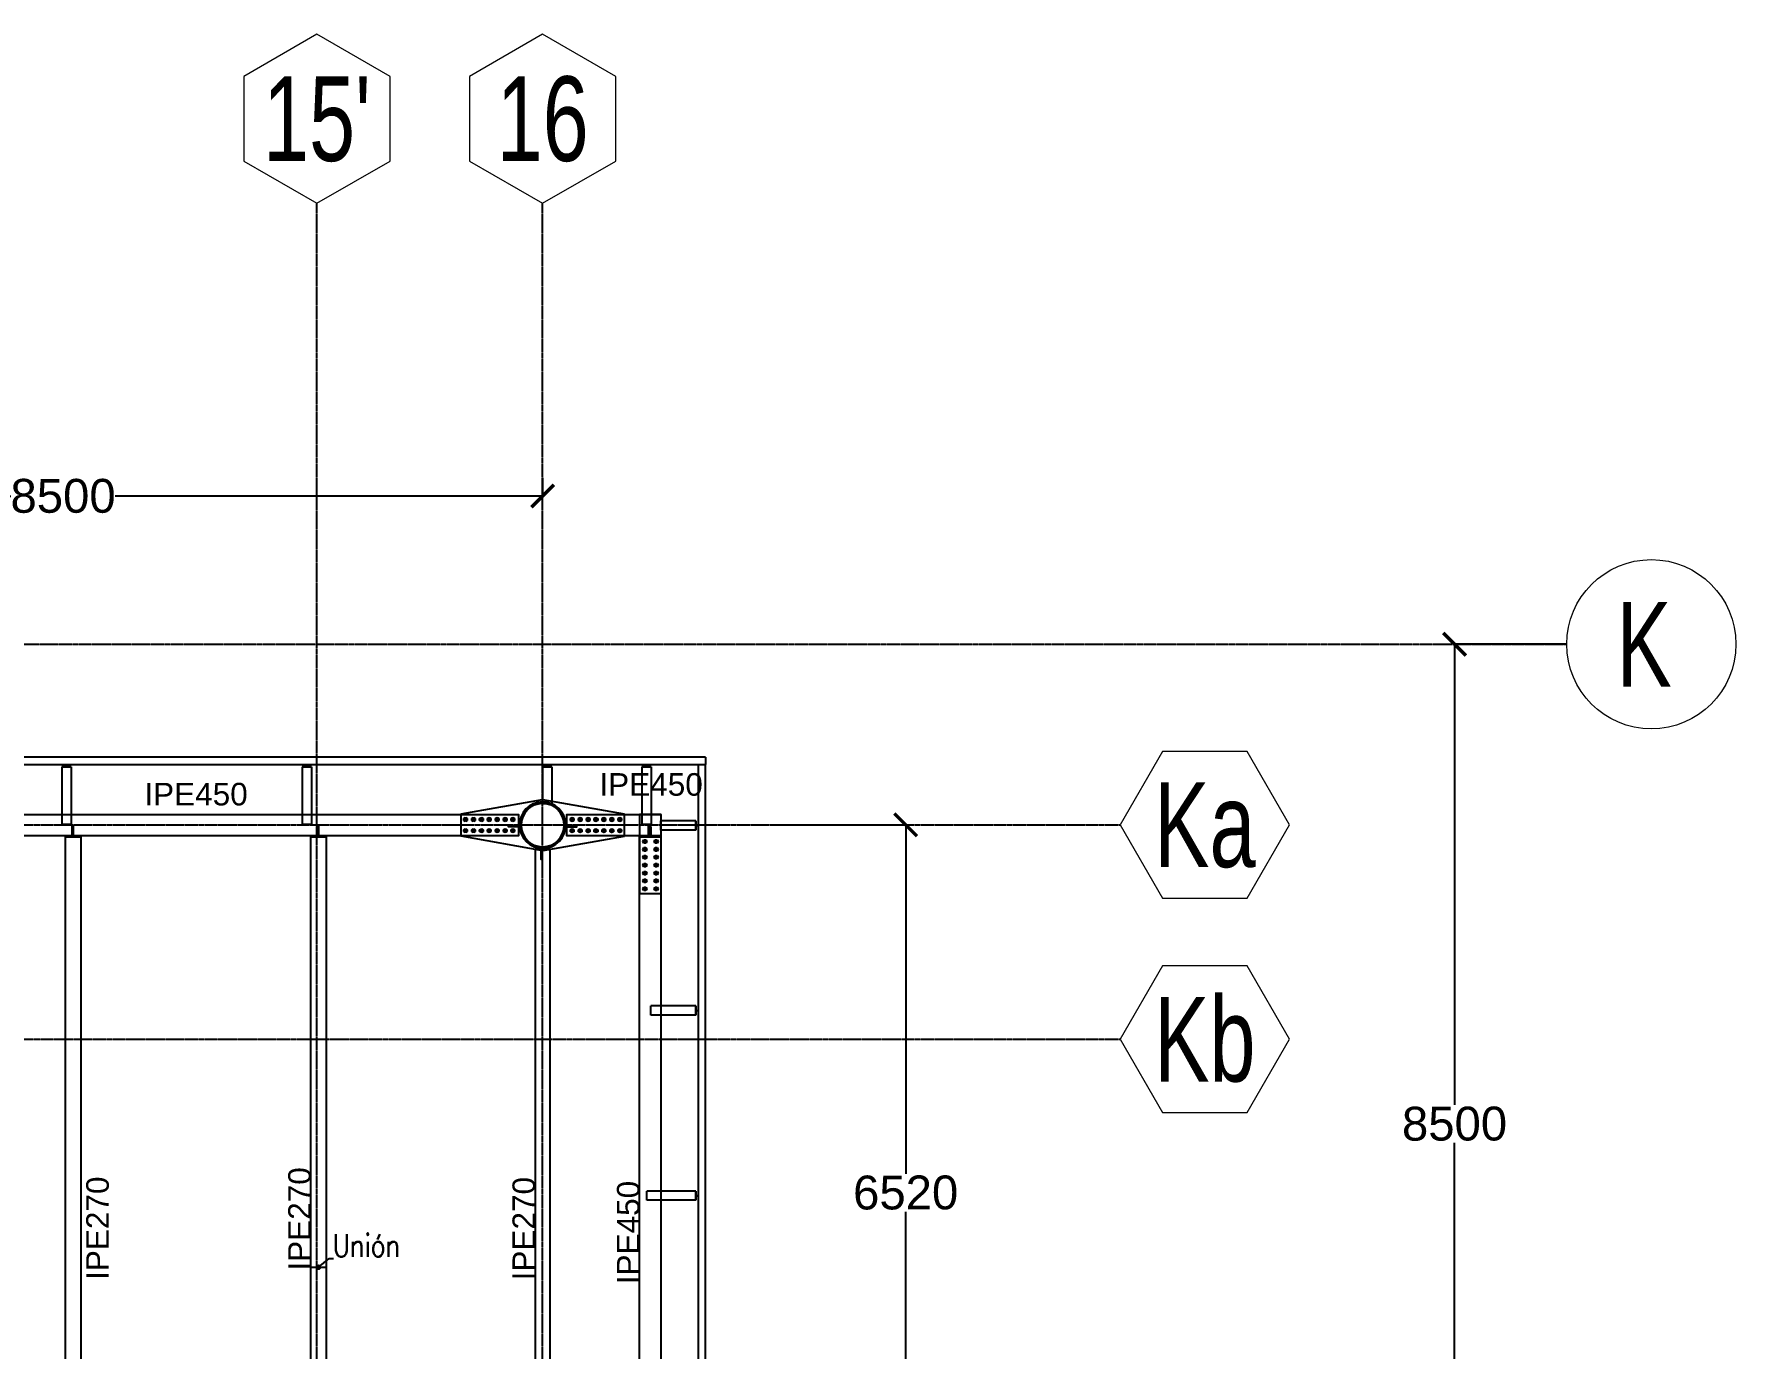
# Model space of a CAD drawing. Header units: millimetres. Extents: x -12345 to 95575, y -11225 to 31862.
# Drawn here: x 80493 to 95575, y 19255 to 30907 of the extents above; entities that cross this region are included whole.
import ezdxf
from ezdxf.enums import TextEntityAlignment as Align

# ---------------------------------------------------------------- set-up
doc = ezdxf.new("R2010")
doc.units = ezdxf.units.MM
doc.header["$LTSCALE"] = 0.95
doc.linetypes.add('DXK_LINE_DOT3', pattern=[5.9187, 2.979, -0.9799, 0.9799, -0.9799])
for name, color, linetype, lineweight in [('0-1', 250, 'Continuous', 5), ('E_COLUMNAS-1', 1, 'Continuous', 25), ('E_TEXTO', 3, 'Continuous', 9), ('E_VIGAS-1', 31, 'Continuous', 25), ('HCB_EJES', 1, 'DXK_LINE_DOT3', 9)]:
    doc.layers.add(name, color=color, linetype=linetype, lineweight=lineweight)
for name, color, linetype in [('COTAS', 8, 'Continuous'), ('HCB-EJES', 1, 'Continuous'), ('HCB-ROTULOS', 2, 'Continuous'), ('HCB_PLATINA', 4, 'Continuous'), ('HCB_VIGAS', 4, 'Continuous'), ('UNIÒN', 6, 'Continuous')]:
    doc.layers.add(name, color=color, linetype=linetype)
doc.styles.add('CNI_COTAS', font='romans.shx', dxfattribs={"width": 0.8})
doc.styles.add('VERDANA', font='arial.ttf')
doc.dimstyles.new('1.125', dxfattribs={"dimscale": 0, "dimtxt": 300, "dimasz": 200, "dimexe": 4, "dimexo": 4, "dimgap": 15, "dimtad": 0, "dimdec": 0, "dimzin": 4, "dimdsep": 46, "dimtxsty": 'VERDANA', "dimblk": 'ARCHTICK', "dimcen": -10, "dimclrd": 256, "dimclrt": 3, "dimadec": 0, "dimazin": 0, "dimtfac": 1, "dimtdec": 0, "dimtmove": 2, "dimatfit": 0, "dimldrblk": 'OBLIQUE', "dimfxl": 0.05, "dimtolj": 1, "dimtzin": 0, "dimarcsym": 0})
doc.dimstyles.new('UNIÒN', dxfattribs={"dimscale": 0, "dimtxt": 200, "dimasz": 60, "dimexe": 4, "dimexo": 4, "dimgap": 15, "dimtad": 1, "dimdec": 0, "dimzin": 4, "dimdsep": 46, "dimtxsty": 'CNI_COTAS', "dimcen": -0.09, "dimclrd": 6, "dimclrt": 3, "dimadec": 0, "dimazin": 0, "dimtfac": 1, "dimtdec": 0, "dimtmove": 2, "dimatfit": 0, "dimfxl": 0.05, "dimtolj": 1, "dimtzin": 0, "dimarcsym": 0})

# ---------------------------------------------------------------- blocks, each defined once
blk = doc.blocks.new('EST_SFM_VIGA-METALICA-SECCION-C - EST_SFM_VIGA-METALICA-UPN160-1505289-_14_00m_N_E_-NIVEL-4 DOC')
at = {"layer": 'E_VIGAS-1'}
for p, q in [((44.822, 0.018), (-44.831, 0.018)), ((44.822, 0.018), (44.822, -0.047)), ((-44.831, -0.047), (44.822, -0.047))]:
    blk.add_line(p, q, dxfattribs=at)
blk = doc.blocks.new('EST_SFM_VIGA-METALICA-SECCION-C - EST_SFM_VIGA-METALICA-UPN160-1510871-_14_00m_N_E_-NIVEL-4 DOC')
at = {"layer": 'E_VIGAS-1'}
for p, q in [((-11.69, -0.047), (-11.69, 0.018)), ((11.677, 0.018), (-11.69, 0.018)), ((11.677, 0.018), (11.677, -0.047)), ((-11.69, -0.047), (11.677, -0.047))]:
    blk.add_line(p, q, dxfattribs=at)
blk = doc.blocks.new('DCTIB_CNI_EST_MOD-1A-FAC_0001_rvt-1-_14_00m_N_E_-NIVEL-4 DOC')
at = {"layer": 'E_VIGAS-1'}
for p, q in [((-1.923, 165.076), (-1.923, 165.077)), ((-1.923, 165.077), (-1.895, 165.077)), ((-1.923, 165.076), (-1.841, 165.076)), ((-1.841, 165.076), (-1.923, 165.076)), ((-1.923, 165.076), (-1.923, 164.564)), ((-1.885, 165.082), (-1.885, 165.096)), ((-1.885, 165.077), (-1.885, 165.082)), ((-1.88, 165.096), (-1.88, 165.082)), ((-1.88, 165.082), (-1.88, 165.077)), ((-1.869, 165.077), (-1.841, 165.077)), ((-1.841, 165.077), (-1.841, 165.076)), ((-1.841, 165.076), (-1.841, 164.564)), ((0.207, 165.076), (0.207, 165.077)), ((0.207, 165.077), (0.235, 165.077)), ((0.207, 165.076), (0.289, 165.076)), ((0.289, 165.076), (0.207, 165.076)), ((0.207, 165.076), (0.207, 164.564)), ((0.245, 165.082), (0.245, 165.096)), ((0.245, 165.077), (0.245, 165.082)), ((0.25, 165.096), (0.25, 165.082)), ((0.25, 165.082), (0.25, 165.077)), ((0.261, 165.077), (0.289, 165.077)), ((0.289, 165.077), (0.289, 165.076)), ((0.289, 165.076), (0.289, 164.564)), ((2.337, 165.076), (2.337, 165.077)), ((2.337, 165.077), (2.365, 165.077)), ((2.337, 165.076), (2.419, 165.076)), ((2.419, 165.076), (2.337, 165.076)), ((2.337, 165.076), (2.337, 164.749)), ((2.375, 165.082), (2.375, 165.096)), ((2.375, 165.077), (2.375, 165.082)), ((2.38, 165.096), (2.38, 165.082)), ((2.38, 165.082), (2.38, 165.077)), ((2.391, 165.077), (2.419, 165.077)), ((2.419, 165.077), (2.419, 165.076)), ((2.419, 165.076), (2.419, 164.749)), ((3.217, 165.076), (3.217, 165.077)), ((3.217, 165.077), (3.245, 165.077)), ((3.217, 165.076), (3.299, 165.076)), ((3.299, 165.076), (3.217, 165.076)), ((3.217, 165.076), (3.217, 164.564)), ((3.255, 165.082), (3.255, 165.096)), ((3.255, 165.077), (3.255, 165.082)), ((3.26, 165.096), (3.26, 165.082)), ((3.26, 165.082), (3.26, 165.077)), ((3.271, 165.077), (3.299, 165.077)), ((3.299, 165.077), (3.299, 165.076)), ((3.299, 165.076), (3.299, 164.564)), ((2.419, 164.749), (2.337, 164.749)), ((-1.841, 164.564), (-1.923, 164.564)), ((0.289, 164.564), (0.207, 164.564)), ((3.299, 164.564), (3.217, 164.564)), ((3.386, 164.515), (3.386, 164.597)), ((3.695, 164.597), (3.386, 164.597)), ((3.695, 164.597), (3.695, 164.515)), ((3.695, 164.515), (3.695, 164.597)), ((3.695, 164.597), (3.695, 164.597)), ((3.695, 164.597), (3.695, 164.569)), ((3.695, 164.559), (3.7, 164.559)), ((3.7, 164.554), (3.695, 164.554)), ((3.7, 164.559), (3.714, 164.559)), ((3.714, 164.554), (3.7, 164.554)), ((3.695, 164.515), (3.386, 164.515)), ((3.695, 164.543), (3.695, 164.515)), ((3.695, 164.515), (3.695, 164.515)), ((3.296, 162.875), (3.296, 162.957)), ((3.695, 162.957), (3.296, 162.957)), ((3.695, 162.957), (3.695, 162.875)), ((3.695, 162.875), (3.695, 162.957)), ((3.695, 162.957), (3.695, 162.957)), ((3.695, 162.957), (3.695, 162.929)), ((3.695, 162.918), (3.7, 162.918)), ((3.7, 162.913), (3.695, 162.913)), ((3.695, 162.903), (3.695, 162.875)), ((3.7, 162.918), (3.714, 162.918)), ((3.714, 162.913), (3.7, 162.913)), ((3.695, 162.875), (3.296, 162.875)), ((3.695, 162.875), (3.695, 162.875)), ((3.26, 161.235), (3.26, 161.317)), ((3.695, 161.317), (3.26, 161.317)), ((3.695, 161.235), (3.26, 161.235)), ((3.695, 161.317), (3.695, 161.235)), ((3.695, 161.235), (3.695, 161.317)), ((3.695, 161.317), (3.695, 161.317)), ((3.695, 161.317), (3.695, 161.289)), ((3.695, 161.278), (3.7, 161.278)), ((3.7, 161.273), (3.695, 161.273)), ((3.695, 161.262), (3.695, 161.235)), ((3.695, 161.235), (3.695, 161.235)), ((3.7, 161.278), (3.714, 161.278)), ((3.714, 161.273), (3.7, 161.273))]:
    blk.add_line(p, q, dxfattribs=at)
for points, knots in [([(-1.895, 165.077), (-1.894, 165.077), (-1.893, 165.077), (-1.89, 165.077), (-1.888, 165.078), (-1.886, 165.078), (-1.885, 165.08), (-1.885, 165.081), (-1.885, 165.082)], [0, 0, 0, 0, 0.142857, 0.285714, 0.428571, 0.571429, 0.785714, 1, 1, 1, 1]), ([(-1.885, 165.082), (-1.885, 165.081), (-1.885, 165.08), (-1.887, 165.078), (-1.888, 165.078), (-1.89, 165.077), (-1.891, 165.077), (-1.892, 165.077), (-1.894, 165.077), (-1.895, 165.077)], [0, 0, 0, 0, 0.285714, 0.428571, 0.571429, 0.678571, 0.732143, 0.785714, 1, 1, 1, 1]), ([(-1.869, 165.077), (-1.87, 165.077), (-1.871, 165.077), (-1.874, 165.077), (-1.876, 165.078), (-1.878, 165.078), (-1.879, 165.08), (-1.88, 165.081), (-1.88, 165.082)], [0, 0, 0, 0, 0.142857, 0.285714, 0.428571, 0.571429, 0.785714, 1, 1, 1, 1]), ([(-1.88, 165.082), (-1.88, 165.081), (-1.879, 165.08), (-1.878, 165.078), (-1.876, 165.078), (-1.875, 165.077), (-1.874, 165.077), (-1.872, 165.077), (-1.87, 165.077), (-1.869, 165.077)], [0, 0, 0, 0, 0.285714, 0.428571, 0.571429, 0.678571, 0.732143, 0.785714, 1, 1, 1, 1]), ([(0.235, 165.077), (0.236, 165.077), (0.237, 165.077), (0.24, 165.077), (0.242, 165.078), (0.244, 165.078), (0.245, 165.08), (0.245, 165.081), (0.245, 165.082)], [0, 0, 0, 0, 0.142857, 0.285714, 0.428571, 0.571429, 0.785714, 1, 1, 1, 1]), ([(0.245, 165.082), (0.245, 165.081), (0.245, 165.08), (0.243, 165.078), (0.242, 165.078), (0.24, 165.077), (0.239, 165.077), (0.238, 165.077), (0.236, 165.077), (0.235, 165.077)], [0, 0, 0, 0, 0.285714, 0.428571, 0.571429, 0.678571, 0.732143, 0.785714, 1, 1, 1, 1]), ([(0.261, 165.077), (0.26, 165.077), (0.259, 165.077), (0.256, 165.077), (0.254, 165.078), (0.252, 165.078), (0.251, 165.08), (0.25, 165.081), (0.25, 165.082)], [0, 0, 0, 0, 0.142857, 0.285714, 0.428571, 0.571429, 0.785714, 1, 1, 1, 1]), ([(0.25, 165.082), (0.25, 165.081), (0.251, 165.08), (0.252, 165.078), (0.254, 165.078), (0.255, 165.077), (0.256, 165.077), (0.258, 165.077), (0.26, 165.077), (0.261, 165.077)], [0, 0, 0, 0, 0.285714, 0.428571, 0.571429, 0.678571, 0.732143, 0.785714, 1, 1, 1, 1]), ([(2.365, 165.077), (2.366, 165.077), (2.367, 165.077), (2.37, 165.077), (2.372, 165.078), (2.374, 165.078), (2.375, 165.08), (2.375, 165.081), (2.375, 165.082)], [0, 0, 0, 0, 0.142857, 0.285714, 0.428571, 0.571429, 0.785714, 1, 1, 1, 1]), ([(2.375, 165.082), (2.375, 165.081), (2.375, 165.08), (2.373, 165.078), (2.372, 165.078), (2.37, 165.077), (2.369, 165.077), (2.368, 165.077), (2.366, 165.077), (2.365, 165.077)], [0, 0, 0, 0, 0.285714, 0.428571, 0.571429, 0.678571, 0.732143, 0.785714, 1, 1, 1, 1]), ([(2.391, 165.077), (2.39, 165.077), (2.389, 165.077), (2.386, 165.077), (2.384, 165.078), (2.382, 165.078), (2.381, 165.08), (2.38, 165.081), (2.38, 165.082)], [0, 0, 0, 0, 0.142857, 0.285714, 0.428571, 0.571429, 0.785714, 1, 1, 1, 1]), ([(2.38, 165.082), (2.38, 165.081), (2.381, 165.08), (2.382, 165.078), (2.384, 165.078), (2.385, 165.077), (2.386, 165.077), (2.388, 165.077), (2.39, 165.077), (2.391, 165.077)], [0, 0, 0, 0, 0.285714, 0.428571, 0.571429, 0.678571, 0.732143, 0.785714, 1, 1, 1, 1]), ([(3.245, 165.077), (3.246, 165.077), (3.247, 165.077), (3.25, 165.077), (3.252, 165.078), (3.254, 165.078), (3.255, 165.08), (3.255, 165.081), (3.255, 165.082)], [0, 0, 0, 0, 0.142857, 0.285714, 0.428571, 0.571429, 0.785714, 1, 1, 1, 1]), ([(3.255, 165.082), (3.255, 165.081), (3.255, 165.08), (3.253, 165.078), (3.252, 165.078), (3.25, 165.077), (3.249, 165.077), (3.248, 165.077), (3.246, 165.077), (3.245, 165.077)], [0, 0, 0, 0, 0.285714, 0.428571, 0.571429, 0.678571, 0.732143, 0.785714, 1, 1, 1, 1]), ([(3.271, 165.077), (3.27, 165.077), (3.269, 165.077), (3.266, 165.077), (3.264, 165.078), (3.262, 165.078), (3.261, 165.08), (3.26, 165.081), (3.26, 165.082)], [0, 0, 0, 0, 0.142857, 0.285714, 0.428571, 0.571429, 0.785714, 1, 1, 1, 1]), ([(3.26, 165.082), (3.26, 165.081), (3.261, 165.08), (3.262, 165.078), (3.264, 165.078), (3.265, 165.077), (3.266, 165.077), (3.268, 165.077), (3.27, 165.077), (3.271, 165.077)], [0, 0, 0, 0, 0.285714, 0.428571, 0.571429, 0.678571, 0.732143, 0.785714, 1, 1, 1, 1]), ([(3.695, 164.569), (3.695, 164.569), (3.695, 164.567), (3.696, 164.564), (3.696, 164.562), (3.697, 164.56), (3.698, 164.559), (3.7, 164.559), (3.7, 164.559)], [0, 0, 0, 0, 0.142857, 0.285714, 0.428571, 0.571429, 0.785714, 1, 1, 1, 1]), ([(3.7, 164.559), (3.699, 164.559), (3.698, 164.559), (3.697, 164.561), (3.696, 164.562), (3.696, 164.564), (3.696, 164.565), (3.695, 164.567), (3.695, 164.568), (3.695, 164.569)], [0, 0, 0, 0, 0.285714, 0.428571, 0.571429, 0.678571, 0.732143, 0.785714, 1, 1, 1, 1]), ([(3.695, 164.543), (3.695, 164.544), (3.695, 164.546), (3.696, 164.548), (3.696, 164.55), (3.697, 164.552), (3.698, 164.553), (3.7, 164.554), (3.7, 164.554)], [0, 0, 0, 0, 0.142857, 0.285714, 0.428571, 0.571429, 0.785714, 1, 1, 1, 1]), ([(3.7, 164.554), (3.699, 164.554), (3.698, 164.553), (3.697, 164.552), (3.696, 164.55), (3.696, 164.549), (3.696, 164.548), (3.695, 164.546), (3.695, 164.544), (3.695, 164.543)], [0, 0, 0, 0, 0.285714, 0.428571, 0.571429, 0.678571, 0.732143, 0.785714, 1, 1, 1, 1]), ([(3.695, 162.929), (3.695, 162.928), (3.695, 162.927), (3.696, 162.924), (3.696, 162.922), (3.697, 162.92), (3.698, 162.919), (3.7, 162.918), (3.7, 162.918)], [0, 0, 0, 0, 0.142857, 0.285714, 0.428571, 0.571429, 0.785714, 1, 1, 1, 1]), ([(3.7, 162.918), (3.699, 162.918), (3.698, 162.919), (3.697, 162.92), (3.696, 162.922), (3.696, 162.923), (3.696, 162.924), (3.695, 162.926), (3.695, 162.928), (3.695, 162.929)], [0, 0, 0, 0, 0.285714, 0.428571, 0.571429, 0.678571, 0.732143, 0.785714, 1, 1, 1, 1]), ([(3.695, 162.903), (3.695, 162.904), (3.695, 162.905), (3.696, 162.908), (3.696, 162.91), (3.697, 162.912), (3.698, 162.913), (3.7, 162.913), (3.7, 162.913)], [0, 0, 0, 0, 0.142857, 0.285714, 0.428571, 0.571429, 0.785714, 1, 1, 1, 1]), ([(3.7, 162.913), (3.699, 162.913), (3.698, 162.913), (3.697, 162.911), (3.696, 162.91), (3.696, 162.908), (3.696, 162.907), (3.695, 162.906), (3.695, 162.904), (3.695, 162.903)], [0, 0, 0, 0, 0.285714, 0.428571, 0.571429, 0.678571, 0.732143, 0.785714, 1, 1, 1, 1]), ([(3.695, 161.289), (3.695, 161.288), (3.695, 161.286), (3.696, 161.284), (3.696, 161.282), (3.697, 161.28), (3.698, 161.278), (3.7, 161.278), (3.7, 161.278)], [0, 0, 0, 0, 0.142857, 0.285714, 0.428571, 0.571429, 0.785714, 1, 1, 1, 1]), ([(3.7, 161.278), (3.699, 161.278), (3.698, 161.279), (3.697, 161.28), (3.696, 161.282), (3.696, 161.283), (3.696, 161.284), (3.695, 161.286), (3.695, 161.288), (3.695, 161.289)], [0, 0, 0, 0, 0.285714, 0.428571, 0.571429, 0.678571, 0.732143, 0.785714, 1, 1, 1, 1]), ([(3.695, 161.262), (3.695, 161.263), (3.695, 161.265), (3.696, 161.267), (3.696, 161.27), (3.697, 161.271), (3.698, 161.273), (3.7, 161.273), (3.7, 161.273)], [0, 0, 0, 0, 0.142857, 0.285714, 0.428571, 0.571429, 0.785714, 1, 1, 1, 1]), ([(3.7, 161.273), (3.699, 161.273), (3.698, 161.273), (3.697, 161.271), (3.696, 161.27), (3.696, 161.268), (3.696, 161.267), (3.695, 161.265), (3.695, 161.264), (3.695, 161.262)], [0, 0, 0, 0, 0.285714, 0.428571, 0.571429, 0.678571, 0.732143, 0.785714, 1, 1, 1, 1])]:
    blk.add_open_spline(points, degree=3, knots=knots, dxfattribs=at)
blk.add_blockref('EST_SFM_VIGA-METALICA-SECCION-C - EST_SFM_VIGA-METALICA-UPN160-1505289-_14_00m_N_E_-NIVEL-4 DOC', (-41.042, 165.143), dxfattribs=at)
at = {"layer": 'E_VIGAS-1', "rotation": 269.9999999999999}
blk.add_blockref('EST_SFM_VIGA-METALICA-SECCION-C - EST_SFM_VIGA-METALICA-UPN160-1510871-_14_00m_N_E_-NIVEL-4 DOC', (3.762, 153.406), dxfattribs=at)
blk = doc.blocks.new('EST_SCM_COLUMNA-METALICA-SECCION-CIRCULAR - EST_SCM_COLUMNA-TUBULAR-CIRCULAR_PTEØ_16__e_12_7mm-V13-_14_00m_N_E_-NIVEL-4 DOC')
at = {"layer": 'E_COLUMNAS-1'}
for radius, start, end in [(0.203, 0.1163, 180), (0.191, 0, 180), (0.203, 180, 359.8837), (0.191, 180, 0)]:
    blk.add_arc((0, 0), radius, start, end, dxfattribs=at)
blk = doc.blocks.new('Bolt-72226993-2866 - 1511')
at = {"color": 253, "linetype": 'Continuous'}
for p, q in [((97025, 30135), (97040, 30144)), ((97025, 30118), (97025, 30135)), ((97040, 30109), (97025, 30118)), ((97025, 30035), (97040, 30044)), ((97025, 30018), (97025, 30035)), ((97040, 30009), (97025, 30018)), ((97040, 30144), (97055, 30135)), ((97055, 30118), (97040, 30109)), ((97040, 30044), (97055, 30035)), ((97055, 30018), (97040, 30009)), ((97055, 30135), (97055, 30118)), ((97055, 30035), (97055, 30018)), ((97095, 30135), (97110, 30144)), ((97095, 30118), (97095, 30135)), ((97110, 30109), (97095, 30118)), ((97095, 30035), (97110, 30044)), ((97095, 30018), (97095, 30035)), ((97110, 30009), (97095, 30018)), ((97110, 30144), (97125, 30135)), ((97125, 30118), (97110, 30109)), ((97110, 30044), (97125, 30035)), ((97125, 30018), (97110, 30009)), ((97125, 30135), (97125, 30118)), ((97125, 30035), (97125, 30018)), ((97165, 30135), (97180, 30144)), ((97165, 30118), (97165, 30135)), ((97180, 30109), (97165, 30118)), ((97165, 30035), (97180, 30044)), ((97165, 30018), (97165, 30035)), ((97180, 30009), (97165, 30018)), ((97180, 30144), (97195, 30135)), ((97195, 30118), (97180, 30109)), ((97180, 30044), (97195, 30035)), ((97195, 30018), (97180, 30009)), ((97195, 30135), (97195, 30118)), ((97195, 30035), (97195, 30018)), ((97235, 30135), (97250, 30144)), ((97235, 30118), (97235, 30135)), ((97250, 30109), (97235, 30118)), ((97235, 30035), (97250, 30044)), ((97235, 30018), (97235, 30035)), ((97250, 30009), (97235, 30018)), ((97250, 30144), (97265, 30135)), ((97265, 30118), (97250, 30109)), ((97250, 30044), (97265, 30035)), ((97265, 30018), (97250, 30009)), ((97265, 30135), (97265, 30118)), ((97265, 30035), (97265, 30018)), ((97305, 30135), (97320, 30144)), ((97305, 30118), (97305, 30135)), ((97320, 30109), (97305, 30118)), ((97305, 30035), (97320, 30044)), ((97305, 30018), (97305, 30035)), ((97320, 30009), (97305, 30018)), ((97320, 30144), (97335, 30135)), ((97335, 30118), (97320, 30109)), ((97320, 30044), (97335, 30035)), ((97335, 30018), (97320, 30009)), ((97335, 30135), (97335, 30118)), ((97335, 30035), (97335, 30018)), ((97375, 30135), (97390, 30144)), ((97375, 30118), (97375, 30135)), ((97390, 30109), (97375, 30118)), ((97375, 30035), (97390, 30044)), ((97375, 30018), (97375, 30035)), ((97390, 30009), (97375, 30018)), ((97390, 30144), (97405, 30135)), ((97405, 30118), (97390, 30109)), ((97390, 30044), (97405, 30035)), ((97405, 30018), (97390, 30009)), ((97405, 30135), (97405, 30118)), ((97405, 30035), (97405, 30018)), ((97445, 30135), (97460, 30144)), ((97445, 30118), (97445, 30135)), ((97460, 30109), (97445, 30118)), ((97445, 30035), (97460, 30044)), ((97445, 30018), (97445, 30035)), ((97460, 30009), (97445, 30018)), ((97460, 30144), (97475, 30135)), ((97475, 30118), (97460, 30109)), ((97460, 30044), (97475, 30035)), ((97475, 30018), (97460, 30009)), ((97475, 30135), (97475, 30118)), ((97475, 30035), (97475, 30018))]:
    blk.add_line(p, q, dxfattribs=at)
for centre, radius, start, end in [((97040, 30127), 11.5, 18.0268, 198.0268), ((97040, 30127), 11.5, 198.0268, 18.0268), ((97040, 30027), 11.5, 18.0268, 198.0268), ((97040, 30027), 11.5, 198.0268, 18.0268), ((97040, 30127), 10, 90.0268, 270.0268), ((97040, 30027), 10, 90.0268, 270.0268), ((97040, 30127), 10, 270.0268, 90.0268), ((97040, 30027), 10, 270.0268, 90.0268), ((97110, 30127), 11.5, 18.0268, 198.0268), ((97110, 30127), 11.5, 198.0268, 18.0268), ((97110, 30027), 11.5, 18.0268, 198.0268), ((97110, 30027), 11.5, 198.0268, 18.0268), ((97110, 30127), 10, 90.0268, 270.0268), ((97110, 30027), 10, 90.0268, 270.0268), ((97110, 30127), 10, 270.0268, 90.0268), ((97110, 30027), 10, 270.0268, 90.0268), ((97180, 30127), 11.5, 18.0268, 198.0268), ((97180, 30127), 11.5, 198.0268, 18.0268), ((97180, 30027), 11.5, 18.0268, 198.0268), ((97180, 30027), 11.5, 198.0268, 18.0268), ((97180, 30127), 10, 90.0268, 270.0268), ((97180, 30027), 10, 90.0268, 270.0268), ((97180, 30127), 10, 270.0268, 90.0268), ((97180, 30027), 10, 270.0268, 90.0268), ((97250, 30127), 11.5, 18.0268, 198.0268), ((97250, 30127), 11.5, 198.0268, 18.0268), ((97250, 30027), 11.5, 18.0268, 198.0268), ((97250, 30027), 11.5, 198.0268, 18.0268), ((97250, 30127), 10, 90.0268, 270.0268), ((97250, 30027), 10, 90.0268, 270.0268), ((97250, 30127), 10, 270.0268, 90.0268), ((97250, 30027), 10, 270.0268, 90.0268), ((97320, 30127), 11.5, 18.0268, 198.0268), ((97320, 30127), 11.5, 198.0268, 18.0268), ((97320, 30027), 11.5, 18.0268, 198.0268), ((97320, 30027), 11.5, 198.0268, 18.0268), ((97320, 30127), 10, 90.0268, 270.0268), ((97320, 30027), 10, 90.0268, 270.0268), ((97320, 30127), 10, 270.0268, 90.0268), ((97320, 30027), 10, 270.0268, 90.0268), ((97390, 30127), 11.5, 18.0268, 198.0268), ((97390, 30127), 11.5, 198.0268, 18.0268), ((97390, 30027), 11.5, 18.0268, 198.0268), ((97390, 30027), 11.5, 198.0268, 18.0268), ((97390, 30127), 10, 90.0268, 270.0268), ((97390, 30027), 10, 90.0268, 270.0268), ((97390, 30127), 10, 270.0268, 90.0268), ((97390, 30027), 10, 270.0268, 90.0268), ((97460, 30127), 11.5, 18.0268, 198.0268), ((97460, 30127), 11.5, 198.0268, 18.0268), ((97460, 30027), 11.5, 18.0268, 198.0268), ((97460, 30027), 11.5, 198.0268, 18.0268), ((97460, 30127), 10, 90.0268, 270.0268), ((97460, 30027), 10, 90.0268, 270.0268), ((97460, 30127), 10, 270.0268, 90.0268), ((97460, 30027), 10, 270.0268, 90.0268)]:
    blk.add_arc(centre, radius, start, end, dxfattribs=at)
blk = doc.blocks.new('Part-72226993-2862 - 1511')
at = {"color": 253, "linetype": 'Continuous'}
for p, q in [((97000, 30177), (97723, 30304)), ((97000, 29977), (97000, 30177)), ((97723, 30304), (98446, 30176)), ((98446, 30176), (98446, 29976)), ((97724, 29848), (97000, 29977)), ((98446, 29976), (97724, 29848))]:
    blk.add_line(p, q, dxfattribs=at)
for start, end in [(80, 260), (260, 80)]:
    blk.add_arc((97723, 30076), 206, start, end, dxfattribs=at)
blk = doc.blocks.new('Bolt-72226993-2867 - 1511')
at = {"color": 253, "linetype": 'Continuous'}
for p, q in [((97971, 30135), (97986, 30143)), ((97971, 30117), (97971, 30135)), ((97986, 30109), (97971, 30117)), ((97971, 30035), (97986, 30043)), ((97971, 30017), (97971, 30035)), ((97986, 30009), (97971, 30017)), ((97986, 30143), (98001, 30135)), ((98001, 30117), (97986, 30109)), ((97986, 30043), (98001, 30035)), ((98001, 30017), (97986, 30009)), ((98001, 30135), (98001, 30117)), ((98001, 30035), (98001, 30017)), ((98041, 30135), (98056, 30143)), ((98041, 30117), (98041, 30135)), ((98056, 30109), (98041, 30117)), ((98041, 30035), (98056, 30043)), ((98041, 30017), (98041, 30035)), ((98056, 30009), (98041, 30017)), ((98056, 30143), (98071, 30135)), ((98071, 30117), (98056, 30109)), ((98056, 30043), (98071, 30035)), ((98071, 30017), (98056, 30009)), ((98071, 30135), (98071, 30117)), ((98071, 30035), (98071, 30017)), ((98111, 30135), (98126, 30143)), ((98111, 30117), (98111, 30135)), ((98126, 30109), (98111, 30117)), ((98111, 30035), (98126, 30043)), ((98111, 30017), (98111, 30035)), ((98126, 30009), (98111, 30017)), ((98126, 30143), (98141, 30135)), ((98141, 30117), (98126, 30109)), ((98126, 30043), (98141, 30035)), ((98141, 30017), (98126, 30009)), ((98141, 30135), (98141, 30117)), ((98141, 30035), (98141, 30017)), ((98181, 30135), (98196, 30143)), ((98181, 30117), (98181, 30135)), ((98196, 30109), (98181, 30117)), ((98181, 30035), (98196, 30043)), ((98181, 30017), (98181, 30035)), ((98196, 30009), (98181, 30017)), ((98196, 30143), (98211, 30135)), ((98211, 30117), (98196, 30109)), ((98196, 30043), (98211, 30035)), ((98211, 30017), (98196, 30009)), ((98211, 30135), (98211, 30117)), ((98211, 30035), (98211, 30017)), ((98251, 30135), (98266, 30143)), ((98251, 30117), (98251, 30135)), ((98266, 30109), (98251, 30117)), ((98251, 30035), (98266, 30043)), ((98251, 30017), (98251, 30035)), ((98266, 30009), (98251, 30017)), ((98266, 30143), (98281, 30135)), ((98281, 30117), (98266, 30109)), ((98266, 30043), (98281, 30035)), ((98281, 30017), (98266, 30009)), ((98281, 30135), (98281, 30117)), ((98281, 30035), (98281, 30017)), ((98321, 30135), (98336, 30143)), ((98321, 30117), (98321, 30135)), ((98336, 30109), (98321, 30117)), ((98321, 30035), (98336, 30043)), ((98321, 30017), (98321, 30035)), ((98336, 30009), (98321, 30017)), ((98336, 30143), (98351, 30135)), ((98351, 30117), (98336, 30109)), ((98336, 30043), (98351, 30035)), ((98351, 30017), (98336, 30009)), ((98351, 30135), (98351, 30117)), ((98351, 30035), (98351, 30017)), ((98391, 30135), (98406, 30143)), ((98391, 30118), (98391, 30135)), ((98406, 30109), (98391, 30118)), ((98391, 30035), (98406, 30043)), ((98391, 30018), (98391, 30035)), ((98406, 30009), (98391, 30018)), ((98406, 30143), (98421, 30135)), ((98421, 30118), (98406, 30109)), ((98406, 30043), (98421, 30035)), ((98421, 30018), (98406, 30009)), ((98421, 30135), (98421, 30118)), ((98421, 30035), (98421, 30018))]:
    blk.add_line(p, q, dxfattribs=at)
for centre, radius, start, end in [((97986, 30126), 11.5, 18.0268, 198.0268), ((97986, 30126), 11.5, 198.0268, 18.0268), ((97986, 30026), 11.5, 18.0268, 198.0268), ((97986, 30026), 11.5, 198.0268, 18.0268), ((97986, 30126), 10, 90.0268, 270.0268), ((97986, 30026), 10, 90.0268, 270.0268), ((97986, 30126), 10, 270.0268, 90.0268), ((97986, 30026), 10, 270.0268, 90.0268), ((98056, 30126), 11.5, 18.0268, 198.0268), ((98056, 30126), 11.5, 198.0268, 18.0268), ((98056, 30026), 11.5, 18.0268, 198.0268), ((98056, 30026), 11.5, 198.0268, 18.0268), ((98056, 30126), 10, 90.0268, 270.0268), ((98056, 30026), 10, 90.0268, 270.0268), ((98056, 30126), 10, 270.0268, 90.0268), ((98056, 30026), 10, 270.0268, 90.0268), ((98126, 30126), 11.5, 18.0268, 198.0268), ((98126, 30126), 11.5, 198.0268, 18.0268), ((98126, 30026), 11.5, 18.0268, 198.0268), ((98126, 30026), 11.5, 198.0268, 18.0268), ((98126, 30126), 10, 90.0268, 270.0268), ((98126, 30026), 10, 90.0268, 270.0268), ((98126, 30126), 10, 270.0268, 90.0268), ((98126, 30026), 10, 270.0268, 90.0268), ((98196, 30126), 11.5, 18.0268, 198.0268), ((98196, 30126), 11.5, 198.0268, 18.0268), ((98196, 30026), 11.5, 18.0268, 198.0268), ((98196, 30026), 11.5, 198.0268, 18.0268), ((98196, 30126), 10, 90.0268, 270.0268), ((98196, 30026), 10, 90.0268, 270.0268), ((98196, 30126), 10, 270.0268, 90.0268), ((98196, 30026), 10, 270.0268, 90.0268), ((98266, 30126), 11.5, 18.0268, 198.0268), ((98266, 30126), 11.5, 198.0268, 18.0268), ((98266, 30026), 11.5, 18.0268, 198.0268), ((98266, 30026), 11.5, 198.0268, 18.0268), ((98266, 30126), 10, 90.0268, 270.0268), ((98266, 30026), 10, 90.0268, 270.0268), ((98266, 30126), 10, 270.0268, 90.0268), ((98266, 30026), 10, 270.0268, 90.0268), ((98336, 30126), 11.5, 18.0268, 198.0268), ((98336, 30126), 11.5, 198.0268, 18.0268), ((98336, 30026), 11.5, 18.0268, 198.0268), ((98336, 30026), 11.5, 198.0268, 18.0268), ((98336, 30126), 10, 90.0268, 270.0268), ((98336, 30026), 10, 90.0268, 270.0268), ((98336, 30126), 10, 270.0268, 90.0268), ((98336, 30026), 10, 270.0268, 90.0268), ((98406, 30126), 11.5, 18.0268, 198.0268), ((98406, 30126), 11.5, 198.0268, 18.0268), ((98406, 30026), 11.5, 18.0268, 198.0268), ((98406, 30026), 11.5, 198.0268, 18.0268), ((98406, 30126), 10, 90.0268, 270.0268), ((98406, 30026), 10, 90.0268, 270.0268), ((98406, 30126), 10, 270.0268, 90.0268), ((98406, 30026), 10, 270.0268, 90.0268)]:
    blk.add_arc(centre, radius, start, end, dxfattribs=at)
blk = doc.blocks.new('Bolt-72226993-2786 - 1511')
at = {"color": 253, "linetype": 'Continuous'}
for p, q in [((98610, 29932), (98618, 29947)), ((98618, 29917), (98610, 29932)), ((98610, 29862), (98618, 29877)), ((98618, 29947), (98636, 29947)), ((98636, 29917), (98618, 29917)), ((98618, 29877), (98636, 29877)), ((98636, 29947), (98644, 29932)), ((98644, 29932), (98636, 29917)), ((98636, 29877), (98644, 29862)), ((98710, 29932), (98718, 29947)), ((98718, 29917), (98710, 29932)), ((98710, 29862), (98718, 29877)), ((98718, 29947), (98736, 29947)), ((98736, 29917), (98718, 29917)), ((98718, 29877), (98736, 29877)), ((98736, 29947), (98744, 29932)), ((98744, 29932), (98736, 29917)), ((98736, 29877), (98744, 29862)), ((98618, 29847), (98610, 29862)), ((98610, 29792), (98618, 29807)), ((98618, 29777), (98610, 29792)), ((98610, 29722), (98618, 29737)), ((98618, 29707), (98610, 29722)), ((98636, 29847), (98618, 29847)), ((98618, 29807), (98636, 29807)), ((98636, 29777), (98618, 29777)), ((98618, 29737), (98636, 29737)), ((98644, 29862), (98636, 29847)), ((98636, 29807), (98644, 29792)), ((98644, 29792), (98636, 29777)), ((98636, 29737), (98644, 29722)), ((98644, 29722), (98636, 29707)), ((98718, 29847), (98710, 29862)), ((98710, 29792), (98718, 29807)), ((98718, 29777), (98710, 29792)), ((98710, 29722), (98718, 29737)), ((98718, 29707), (98710, 29722)), ((98736, 29847), (98718, 29847)), ((98718, 29807), (98736, 29807)), ((98736, 29777), (98718, 29777)), ((98718, 29737), (98736, 29737)), ((98744, 29862), (98736, 29847)), ((98736, 29807), (98744, 29792)), ((98744, 29792), (98736, 29777)), ((98736, 29737), (98744, 29722)), ((98744, 29722), (98736, 29707)), ((98610, 29652), (98618, 29667)), ((98618, 29637), (98610, 29652)), ((98610, 29582), (98618, 29597)), ((98618, 29567), (98610, 29582)), ((98636, 29707), (98618, 29707)), ((98618, 29667), (98636, 29667)), ((98636, 29637), (98618, 29637)), ((98618, 29597), (98636, 29597)), ((98636, 29567), (98618, 29567)), ((98636, 29667), (98644, 29652)), ((98644, 29652), (98636, 29637)), ((98636, 29597), (98644, 29582)), ((98644, 29582), (98636, 29567)), ((98710, 29652), (98718, 29667)), ((98718, 29637), (98710, 29652)), ((98710, 29582), (98718, 29597)), ((98718, 29567), (98710, 29582)), ((98736, 29707), (98718, 29707)), ((98718, 29667), (98736, 29667)), ((98736, 29637), (98718, 29637)), ((98718, 29597), (98736, 29597)), ((98736, 29567), (98718, 29567)), ((98736, 29667), (98744, 29652)), ((98744, 29652), (98736, 29637)), ((98736, 29597), (98744, 29582)), ((98744, 29582), (98736, 29567)), ((98610, 29512), (98618, 29527)), ((98618, 29497), (98610, 29512)), ((98618, 29527), (98636, 29527)), ((98636, 29497), (98618, 29497)), ((98636, 29527), (98644, 29512)), ((98644, 29512), (98636, 29497)), ((98710, 29512), (98718, 29527)), ((98718, 29497), (98710, 29512)), ((98718, 29527), (98736, 29527)), ((98736, 29497), (98718, 29497)), ((98736, 29527), (98744, 29512)), ((98744, 29512), (98736, 29497))]:
    blk.add_line(p, q, dxfattribs=at)
for centre, radius, start, end in [((98627, 29932), 11, 107.9999, 287.9999), ((98627, 29862), 11, 107.9999, 287.9999), ((98627, 29932), 10, 359.9999, 179.9999), ((98627, 29932), 10, 179.9999, 359.9999), ((98627, 29862), 10, 359.9999, 179.9999), ((98627, 29932), 11, 287.9999, 107.9999), ((98627, 29862), 11, 287.9999, 107.9999), ((98727, 29932), 11, 107.9999, 287.9999), ((98727, 29862), 11, 107.9999, 287.9999), ((98727, 29932), 10, 359.9999, 179.9999), ((98727, 29932), 10, 179.9999, 359.9999), ((98727, 29862), 10, 359.9999, 179.9999), ((98727, 29932), 11, 287.9999, 107.9999), ((98727, 29862), 11, 287.9999, 107.9999), ((98627, 29792), 11, 107.9999, 287.9999), ((98627, 29722), 11, 107.9999, 287.9999), ((98627, 29862), 10, 179.9999, 359.9999), ((98627, 29792), 10, 359.9999, 179.9999), ((98627, 29792), 10, 179.9999, 359.9999), ((98627, 29722), 10, 359.9999, 179.9999), ((98627, 29722), 10, 179.9999, 359.9999), ((98627, 29792), 11, 287.9999, 107.9999), ((98627, 29722), 11, 287.9999, 107.9999), ((98727, 29792), 11, 107.9999, 287.9999), ((98727, 29722), 11, 107.9999, 287.9999), ((98727, 29862), 10, 179.9999, 359.9999), ((98727, 29792), 10, 359.9999, 179.9999), ((98727, 29792), 10, 179.9999, 359.9999), ((98727, 29722), 10, 359.9999, 179.9999), ((98727, 29722), 10, 179.9999, 359.9999), ((98727, 29792), 11, 287.9999, 107.9999), ((98727, 29722), 11, 287.9999, 107.9999), ((98627, 29652), 11, 107.9999, 287.9999), ((98627, 29582), 11, 107.9999, 287.9999), ((98627, 29652), 10, 359.9999, 179.9999), ((98627, 29652), 10, 179.9999, 359.9999), ((98627, 29582), 10, 359.9999, 179.9999), ((98627, 29582), 10, 179.9999, 359.9999), ((98627, 29652), 11, 287.9999, 107.9999), ((98627, 29582), 11, 287.9999, 107.9999), ((98727, 29652), 11, 107.9999, 287.9999), ((98727, 29582), 11, 107.9999, 287.9999), ((98727, 29652), 10, 359.9999, 179.9999), ((98727, 29652), 10, 179.9999, 359.9999), ((98727, 29582), 10, 359.9999, 179.9999), ((98727, 29582), 10, 179.9999, 359.9999), ((98727, 29652), 11, 287.9999, 107.9999), ((98727, 29582), 11, 287.9999, 107.9999), ((98627, 29512), 11, 107.9999, 287.9999), ((98627, 29512), 10, 359.9999, 179.9999), ((98627, 29512), 10, 179.9999, 359.9999), ((98627, 29512), 11, 287.9999, 107.9999), ((98727, 29512), 11, 107.9999, 287.9999), ((98727, 29512), 10, 359.9999, 179.9999), ((98727, 29512), 10, 179.9999, 359.9999), ((98727, 29512), 11, 287.9999, 107.9999)]:
    blk.add_arc(centre, radius, start, end, dxfattribs=at)
blk = doc.blocks.new('Part-72226993-3949 - 1511')
at = {"color": 253}
for p, q in [((98770, 30171), (98580, 30171)), ((98580, 30171), (98580, 29981)), ((98771, 29471), (98770, 30171)), ((98580, 29981), (98580, 29471)), ((98580, 29471), (98771, 29471))]:
    blk.add_line(p, q, dxfattribs=at)
blk = doc.blocks.new('_ArchTick')
at = {"color": 0, "linetype": 'ByBlock', "const_width": 0.15}
blk.add_lwpolyline([(-0.5, -0.5), (0.5, 0.5)], dxfattribs=at)
blk = doc.blocks.new('*D185')
at = {"layer": 'COTAS', "color": 0, "lineweight": -2, "transparency": 16777216}
for p, q in [((76500, 26976), (76500, 26809)), ((85000, 26976), (85000, 26809))]:
    blk.add_line(p, q, dxfattribs=at)
at = {"layer": 'COTAS', "lineweight": -2, "transparency": 16777216}
for p, q in [((76500, 26813), (80287, 26813)), ((85000, 26813), (81213, 26813))]:
    blk.add_line(p, q, dxfattribs=at)
at = {"layer": 'Defpoints', "color": 0, "transparency": 16777216}
for p in [(76500, 26980), (85000, 26980), (85000, 26813)]:
    blk.add_point(p, dxfattribs=at)
at = {"layer": 'COTAS', "lineweight": -2, "transparency": 16777216, "xscale": 200, "yscale": 200, "zscale": 200, "rotation": 180}
blk.add_blockref('_ArchTick', (76500, 26813), dxfattribs=at)
at = {"layer": 'COTAS', "lineweight": -2, "transparency": 16777216, "xscale": 200, "yscale": 200, "zscale": 200}
blk.add_blockref('_ArchTick', (85000, 26813), dxfattribs=at)
at = {"layer": 'COTAS', "color": 3, "transparency": 16777216, "insert": (80750, 26813), "char_height": 300, "attachment_point": 5, "style": 'VERDANA'}
blk.add_mtext('\\A1;8500', dxfattribs=at)
blk = doc.blocks.new('_Oblique')
at = {"color": 0, "linetype": 'ByBlock', "lineweight": -2}
blk.add_line((-0.5, -0.5), (0.5, 0.5), dxfattribs=at)
blk = doc.blocks.new('*D189')
at = {"layer": 'COTAS', "color": 0, "lineweight": -2, "transparency": 16777216}
for p, q in [((87060, 23900), (88221, 23900)), ((87163, 17380), (88221, 17380))]:
    blk.add_line(p, q, dxfattribs=at)
at = {"layer": 'COTAS', "lineweight": -2, "transparency": 16777216}
for p, q in [((88217, 23900), (88217, 20808)), ((88217, 17380), (88217, 20472))]:
    blk.add_line(p, q, dxfattribs=at)
at = {"layer": 'Defpoints', "color": 0, "transparency": 16777216}
for p in [(87056, 23900), (88217, 23900), (87159, 17380)]:
    blk.add_point(p, dxfattribs=at)
at = {"layer": 'COTAS', "lineweight": -2, "transparency": 16777216, "xscale": 200, "yscale": 200, "zscale": 200}
for p, rotation in [((88217, 23900), 90), ((88217, 17380), 270)]:
    blk.add_blockref('_ArchTick', p, dxfattribs=dict(at, rotation=rotation))
at = {"layer": 'COTAS', "color": 3, "transparency": 16777216, "insert": (88217, 20640), "char_height": 300, "attachment_point": 5, "rotation": 0.1, "style": 'VERDANA'}
blk.add_mtext('\\A1;6520', dxfattribs=at)
blk = doc.blocks.new('*D212')
at = {"layer": 'COTAS', "color": 0, "lineweight": -2, "transparency": 16777216}
for p, q in [((94071, 25500), (93077, 25500)), ((94071, 17000), (93077, 17000))]:
    blk.add_line(p, q, dxfattribs=at)
at = {"layer": 'COTAS', "lineweight": -2, "transparency": 16777216}
for p, q in [((93081, 25500), (93081, 21418)), ((93081, 17000), (93081, 21082))]:
    blk.add_line(p, q, dxfattribs=at)
at = {"layer": 'Defpoints', "color": 0, "transparency": 16777216}
for p in [(93081, 25500), (94075, 25500), (94075, 17000)]:
    blk.add_point(p, dxfattribs=at)
at = {"layer": 'COTAS', "lineweight": -2, "transparency": 16777216, "xscale": 200, "yscale": 200, "zscale": 200}
for p, rotation in [((93081, 25500), 90), ((93081, 17000), 270)]:
    blk.add_blockref('_ArchTick', p, dxfattribs=dict(at, rotation=rotation))
at = {"layer": 'COTAS', "color": 3, "transparency": 16777216, "insert": (93081, 21250), "char_height": 300, "attachment_point": 5, "rotation": 0.1, "style": 'VERDANA'}
blk.add_mtext('\\A1;8500', dxfattribs=at)

msp = doc.modelspace()

# ---------------------------------------------------------------- linework, layer by layer
at = {"layer": 'HCB-EJES', "linetype": 'DXK_LINE_DOT3'}
for p, q in [((83000, -3906.8), (83000, 29407)), ((85000, -3906.8), (85000, 29407)), ((-10844.5, 25500), (94075, 25500)), ((-6888.4, 23900.1), (90118.8, 23900.1)), ((-6888.4, 22000), (90118.8, 22000))]:
    msp.add_line(p, q, dxfattribs=at)
at = {"layer": 'HCB_EJES', "color": 40, "linetype": 'ByBlock', "true_color": 0xf8d731}
for points in [[(82350.5, 29782), (83000, 29407), (83649.5, 29782), (83649.5, 30532), (83000, 30907), (82350.5, 30532)], [(84350.5, 29782), (85000, 29407), (85649.5, 29782), (85649.5, 30532), (85000, 30907), (84350.5, 30532)], [(90493.8, 23250.6), (91243.8, 23250.6), (91618.8, 23900.1), (91243.8, 24549.6), (90493.8, 24549.6), (90118.8, 23900.1)], [(90493.8, 21350.5), (91243.8, 21350.5), (91618.8, 22000), (91243.8, 22649.5), (90493.8, 22649.5), (90118.8, 22000)]]:
    msp.add_lwpolyline(points, close=True, dxfattribs=at)
msp.add_circle((94825, 25500), 750, dxfattribs=at)
at = {"layer": 'HCB_PLATINA'}
for points in [[(85938.9, 23892.3), (85948.9, 23892.3), (85948.9, 23802), (85938.9, 23802)], [(85948.9, 23882.3), (85958.3, 23882.3), (85958.3, 23792), (85948.9, 23792)]]:
    msp.add_lwpolyline(points, close=True, dxfattribs=at)
at = {"layer": 'HCB_VIGAS'}
for points in [[(76662.4, 23992), (84786.8, 23992), (84786.8, 23802), (76662.4, 23802)], [(80826.5, 23802), (80836.5, 23802), (80836.5, 23892.3), (80826.5, 23892.3)], [(80836.5, 23792), (80843.6, 23792), (80843.6, 23886.9), (80836.5, 23886.9)], [(82999, 23802), (83009, 23802), (83009, 23892.3), (82999, 23892.3)], [(83009, 23792), (83016.1, 23792), (83016.1, 23886.9), (83009, 23886.9)], [(84696.9, 23892.3), (84796.9, 23892.3), (84796.9, 23882.3), (84696.9, 23882.3)], [(85303.1, 23892.3), (85203.1, 23892.3), (85203.1, 23882.3), (85303.1, 23882.3)], [(80772.5, 17540.2), (80772.5, 23792), (80907.5, 23792), (80907.5, 17540.2)], [(83080, 23792), (83080, 17593.4), (82945, 17593.4), (82945, 23792)], [(84932.5, 23683.8), (84932.5, 17540.2), (85067.5, 17540.2), (85067.5, 23683.8)], [(84996.7, 23693.9), (84996.7, 23593.9), (84986.7, 23593.9), (84986.7, 23693.9)]]:
    msp.add_lwpolyline(points, close=True, dxfattribs=at)
for points in [[(86048.5, 23802), (85213.2, 23802), (85213.2, 23897), (85213.2, 23992), (86048.5, 23992), (86048.5, 23897), (86048.5, 23802)], [(86048.6, 17540.2), (85858.6, 17540.2), (85858.6, 23792), (86048.5, 23792), (86048.6, 17540.2)]]:
    msp.add_lwpolyline(points, dxfattribs=at)
at = {"layer": 'UNIÒN'}
msp.add_lwpolyline([(82945, 19979.1), (83080, 19979.1)], dxfattribs=at)
at = {"layer": 'UNIÒN', "color": 2, "const_width": 25}
msp.add_lwpolyline([(83000, 19979.1, 1), (83025, 19979.1, 1)], format="xyb", close=True, dxfattribs=at)

# ---------------------------------------------------------------- block references
for name, p in [('Part-72226993-2862 - 1511', (-12723.3, -6178.6)), ('Part-72226993-3949 - 1511', (-12721.1, -6179.4)), ('Bolt-72226993-2866 - 1511', (-12723.3, -6178.6)), ('Bolt-72226993-2867 - 1511', (-12723.3, -6178.6)), ('Bolt-72226993-2786 - 1511', (-12721.1, -6179.4))]:
    msp.add_blockref(name, p)
at = {"layer": '0-1', "xscale": 1000.000000001395, "yscale": 1000.000000001395, "zscale": 1000.000000001395}
msp.add_blockref('DCTIB_CNI_EST_MOD-1A-FAC_0001_rvt-1-_14_00m_N_E_-NIVEL-4 DOC', (82662.1, -140662.4), dxfattribs=at)
at = {"layer": 'E_COLUMNAS-1', "xscale": 999.99999999998, "yscale": 999.99999999998, "zscale": 999.99999999998, "rotation": 89.9999999999999}
msp.add_blockref('EST_SCM_COLUMNA-METALICA-SECCION-CIRCULAR - EST_SCM_COLUMNA-TUBULAR-CIRCULAR_PTEØ_16__e_12_7mm-V13-_14_00m_N_E_-NIVEL-4 DOC', (85000, 23897), dxfattribs=at)

# ---------------------------------------------------------------- texts
at = {"layer": 'E_TEXTO', "style": 'VERDANA'}
for p in [(85961, 24157.7), (81928.2, 24071.9)]:
    msp.add_text('IPE450', height=200, dxfattribs=at).set_placement(p, align=Align.CENTER)
for s, p in [('IPE270', (82945, 20407.6)), ('IPE270', (81155, 20325.3)), ('IPE270', (84932.5, 20321.4)), ('IPE450', (85858.6, 20287))]:
    msp.add_text(s, height=200, rotation=90, dxfattribs=at).set_placement(p, align=Align.CENTER)
at = {"layer": 'HCB-ROTULOS', "color": 4, "style": 'VERDANA', "width": 0.7}
for s, p in [("15'", (83000, 30157)), ('16', (85000, 30157)), ('K', (94760.4, 25500)), ('Ka', (90868.8, 23900.1)), ('Kb', (90868.8, 22000))]:
    msp.add_text(s, height=750, dxfattribs=at).set_placement(p, align=Align.MIDDLE_CENTER)
at = {"layer": 'UNIÒN', "color": 3, "insert": (83140.8, 20072), "char_height": 200, "attachment_point": 7, "style": 'CNI_COTAS'}
msp.add_mtext('Unión', dxfattribs=at)

# ---------------------------------------------------------------- dimensions: what is measured, and where the dimension line sits
at = {"layer": 'COTAS'}
dim = msp.add_linear_dim(base=(85000, 26813.3), p1=(76500, 26979.6), p2=(85000, 26979.6), dimstyle='1.125', override={"dimscale": 1}, dxfattribs=at)
dim.commit()
dim.dimension.update_dxf_attribs({"geometry": '*D185', "text_midpoint": (80750, 26813.3)})
for base, p1, p2, picture, middle in [((93081.1, 25500), (94075, 17000), (94075, 25500), '*D212', (93081.1, 21250)), ((88216.6, 23900.1), (87158.5, 17380), (87055.8, 23900.1), '*D189', (88216.6, 20640))]:
    dim = msp.add_linear_dim(base=base, p1=p1, p2=p2, angle=270, dimstyle='1.125', override={"dimscale": 1}, dxfattribs=at)
    dim.commit()
    dim.dimension.update_dxf_attribs({"geometry": picture, "text_midpoint": middle, "text_rotation": 0.1})

# ---------------------------------------------------------------- leaders
at = {"layer": 'UNIÒN', "annotation_type": 0, "has_hookline": 1, "hookline_direction": 0}
msp.add_leader([(83012.5, 19979.1), (83107.6, 20057), (83129.1, 20057)], dimstyle='UNIÒN', override={"dimscale": 1}, dxfattribs=at)

doc.saveas('drawing.dxf')
